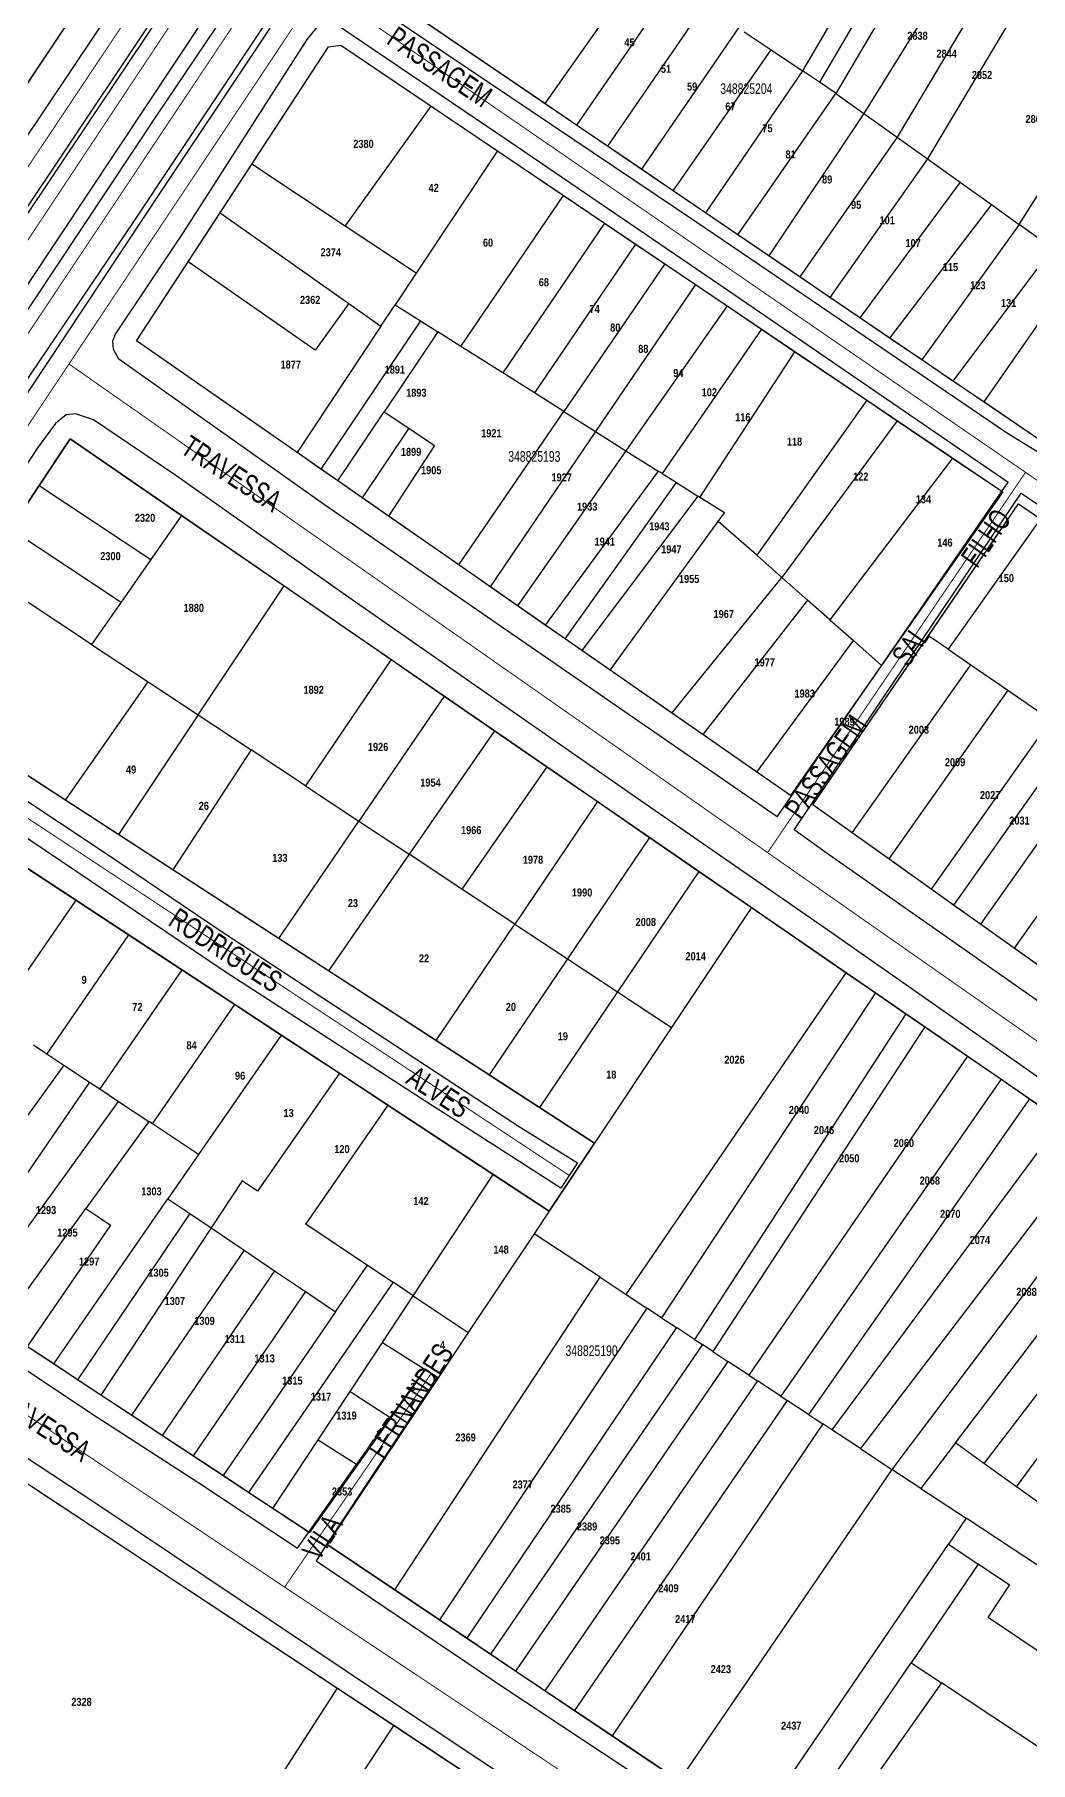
# Model space of a CAD drawing. Extents: x 203136 to 205923, y 4839890 to 4842982.
# Drawn here: x 205086 to 205272.8, y 4841577 to 4841901 of the extents above; entities that cross this region are included whole.
import ezdxf
from ezdxf.enums import TextEntityAlignment as Align

# ---------------------------------------------------------------- set-up
doc = ezdxf.new("R2010")
doc.units = 0
doc.header["$LTSCALE"] = 1.5
doc.header["$MEASUREMENT"] = 0
for name, color, linetype in [('CD_MALHA_LOTES', 40, 'CONTINUOUS'), ('CD_TXT_QUADRA', 7, 'CONTINUOUS'), ('RU-QUADRAS', 210, 'CONTINUOUS'), ('SV-EIXO-RUA-N-PAV', 6, 'CONTINUOUS'), ('SV-EIXO-RUA-PAV', 20, 'CONTINUOUS'), ('SV-RUA-NAO-PAV-S-GUIA-C-GUIA', 7, 'CONTINUOUS'), ('SV-RUA-PAVIM-S-GUIA-C-GUIA', 7, 'CONTINUOUS'), ('SV-TXT-RUA-N-PAV-S-GUIA-C-GUIA', 7, 'CONTINUOUS'), ('SV-TXT-RUA-PAV-S-GUIA-C-GUIA', 7, 'CONTINUOUS'), ('Th_NmrPort', 1, 'CONTINUOUS')]:
    doc.layers.add(name, color=color, linetype=linetype)
doc.styles.add('ARIAL', font='ARIAL.TTF')
doc.styles.get("Standard").update_dxf_attribs({"font": 'swisscbo.ttf'})

msp = doc.modelspace()

# ---------------------------------------------------------------- linework, layer by layer
at = {"layer": 'CD_MALHA_LOTES', "linetype": 'Continuous'}
for p, q in [((205148.79, 4841988.01), (204883.5, 4841590.47)), ((205246.66, 4841922.73), (205230.04, 4841894.17)), ((205249.86, 4841920.55), (205233.21, 4841892.04)), ((205253.04, 4841918.39), (205236.31, 4841889.96)), ((205259.01, 4841914.32), (205241.54, 4841886.22)), ((205181.71, 4841888.07), (205148.83, 4841910.43)), ((205205.82, 4841910.42), (205187.67, 4841884.02)), ((205264.85, 4841910.34), (205247.79, 4841881.75)), ((205211.66, 4841906.5), (205193.49, 4841880.06)), ((205270.63, 4841906.39), (205253.46, 4841877.7)), ((205192.24, 4841902.91), (205181.71, 4841888.07)), ((205218.05, 4841902.22), (205199.85, 4841875.74)), ((205219.1, 4841901.51), (205224.15, 4841898.12)), ((205126.75, 4841876.66), (205141.15, 4841898.71)), ((205141.15, 4841898.71), (205143.45, 4841899.01)), ((205143.45, 4841899.01), (205160.39, 4841887.58)), ((205205.78, 4841871.7), (205224.15, 4841898.12)), ((205224.15, 4841898.12), (205230.04, 4841894.17)), ((205230.04, 4841894.17), (205211.86, 4841867.57)), ((205233.21, 4841892.04), (205230.04, 4841894.17)), ((205270.64, 4841865.4), (205288.56, 4841893.67)), ((205217.93, 4841863.44), (205236.309948, 4841889.959925)), ((205236.17, 4841890.06), (205233.21, 4841892.04)), ((205236.31, 4841889.96), (205236.17, 4841890.06)), ((205236.309948, 4841889.959925), (205241.54, 4841886.22)), ((205144.26, 4841865.07), (205160.39, 4841887.58)), ((205160.39, 4841887.58), (205172.82, 4841879.19)), ((205187.67, 4841884.02), (205181.71, 4841888.07)), ((205193.49, 4841880.06), (205187.67, 4841884.02)), ((205241.54, 4841886.22), (205223.71, 4841859.51)), ((205241.54, 4841886.22), (205247.79, 4841881.75)), ((205247.79, 4841881.75), (205229.53, 4841855.55)), ((205247.79, 4841881.75), (205253.46, 4841877.7)), ((205172.82, 4841879.19), (205157.59, 4841856.24)), ((205172.82, 4841879.19), (205185.24, 4841870.81)), ((205199.85, 4841875.74), (205193.49, 4841880.06)), ((205253.46, 4841877.7), (205235.19, 4841851.7)), ((205253.46, 4841877.7), (205259.59, 4841873.31)), ((205120.82, 4841867.58), (205126.75, 4841876.66)), ((205144.26, 4841865.07), (205126.75, 4841876.66)), ((205205.78, 4841871.7), (205199.85, 4841875.74)), ((205165.99, 4841842.51), (205185.24, 4841870.81)), ((205185.24, 4841870.81), (205192.91, 4841865.63)), ((205211.86, 4841867.57), (205205.78, 4841871.7)), ((205259.59, 4841873.31), (205240.79, 4841847.89)), ((205259.59, 4841873.31), (205265.47, 4841869.11)), ((205114.83, 4841858.4), (205120.82, 4841867.58)), ((205120.82, 4841867.58), (205144.95, 4841850.55)), ((205217.93, 4841863.44), (205211.86, 4841867.57)), ((205265.47, 4841869.11), (205246.38, 4841844.09)), ((205265.47, 4841869.11), (205270.64, 4841865.4)), ((205157.59, 4841856.24), (205144.26, 4841865.07)), ((205192.91, 4841865.63), (205173.82, 4841837.56)), ((205192.91, 4841865.63), (205198.72, 4841861.71)), ((205270.64, 4841865.4), (205252.4, 4841840)), ((205274.69, 4841862.5), (205270.64, 4841865.4)), ((205198.72, 4841861.71), (205179.75, 4841833.81)), ((205198.72, 4841861.71), (205204.24, 4841857.99)), ((205223.71, 4841859.51), (205217.93, 4841863.44)), ((205276.93, 4841860.91), (205258.24, 4841836.03)), ((205105.14, 4841843.55), (205114.83, 4841858.4)), ((205138.62, 4841841.81), (205114.83, 4841858.4)), ((205204.24, 4841857.99), (205185.28, 4841830.32)), ((205204.24, 4841857.99), (205209.94, 4841854.14)), ((205229.53, 4841855.55), (205223.71, 4841859.51)), ((205157.59, 4841856.24), (205153.64, 4841850.31)), ((205235.19, 4841851.7), (205229.53, 4841855.55)), ((205281.69, 4841857.5), (205264.02, 4841832.1)), ((205209.94, 4841854.14), (205191.21, 4841826.58)), ((205209.94, 4841854.14), (205215.92, 4841850.1)), ((205240.79, 4841847.89), (205235.19, 4841851.7)), ((205144.95, 4841850.55), (205138.62, 4841841.81)), ((205144.95, 4841850.55), (205150.98, 4841846.3)), ((205150.98, 4841846.3), (205153.64, 4841850.31)), ((205153.64, 4841850.31), (205158.42, 4841847.29)), ((205215.92, 4841850.1), (205196.92, 4841822.97)), ((205215.92, 4841850.1), (205222.33, 4841845.77)), ((205246.38, 4841844.09), (205240.79, 4841847.89)), ((205150.98, 4841846.3), (205135.26, 4841822.61)), ((205158.42, 4841847.29), (205139.72, 4841819.52)), ((205161.67, 4841845.23), (205151.6, 4841830.27)), ((205158.42, 4841847.29), (205161.67, 4841845.23)), ((205165.99, 4841842.51), (205161.67, 4841845.23)), ((205222.33, 4841845.77), (205203.69, 4841818.7)), ((205222.33, 4841845.77), (205228.62, 4841841.53)), ((205135.26, 4841822.61), (205105.14, 4841843.55)), ((205173.82, 4841837.56), (205165.99, 4841842.51)), ((205210.79, 4841814.21), (205228.62, 4841841.53)), ((205228.62, 4841841.53), (205242.07, 4841832.45)), ((205252.4, 4841840), (205246.38, 4841844.09)), ((205258.24, 4841836.03), (205252.4, 4841840)), ((205179.75, 4841833.81), (205173.82, 4841837.56)), ((205264.02, 4841832.1), (205258.24, 4841836.03)), ((205185.28, 4841830.32), (205179.75, 4841833.81)), ((205242.07, 4841832.45), (205221.44, 4841803.35)), ((205242.07, 4841832.45), (205247.82, 4841828.57)), ((205275.29, 4841824.43), (205264.02, 4841832.1)), ((205142.88, 4841817.32), (205151.6, 4841830.27)), ((205151.6, 4841830.27), (205156.22, 4841827.17)), ((205165.57, 4841801.55), (205185.28, 4841830.32)), ((205185.28, 4841830.32), (205191.21, 4841826.58)), ((205247.82, 4841828.57), (205226.17, 4841799.19)), ((205247.82, 4841828.57), (205258.16, 4841821.59)), ((205086.91, 4841816.47), (205092.69, 4841825.19)), ((205092.69, 4841825.19), (205113.6, 4841810.81)), ((205156.22, 4841827.17), (205147.45, 4841814.14)), ((205156.22, 4841827.17), (205161.04, 4841823.95)), ((205191.21, 4841826.58), (205171.44, 4841797.47)), ((205191.21, 4841826.58), (205196.92, 4841822.97)), ((205139.72, 4841819.52), (205135.26, 4841822.61)), ((205161.04, 4841823.95), (205152.42, 4841810.69)), ((205196.92, 4841822.97), (205176.57, 4841793.9)), ((205196.92, 4841822.97), (205202.96, 4841819.15)), ((205142.88, 4841817.32), (205139.72, 4841819.52)), ((205202.96, 4841819.15), (205181.79, 4841790.28)), ((205203.69, 4841818.7), (205202.96, 4841819.15)), ((205203.69, 4841818.7), (205206.4, 4841816.98)), ((205258.16, 4841821.59), (205235.15, 4841791.28)), ((205258.16, 4841821.59), (205267.58, 4841815.23)), ((205081.49, 4841808.31), (205086.91, 4841816.47)), ((205086.91, 4841816.47), (205107.85, 4841802.59)), ((205147.45, 4841814.14), (205142.88, 4841817.32)), ((205185.54, 4841787.67), (205206.4, 4841816.98)), ((205206.4, 4841816.98), (205210.42, 4841814.44)), ((205152.42, 4841810.69), (205147.45, 4841814.14)), ((205210.42, 4841814.44), (205188.66, 4841785.5)), ((205210.79, 4841814.21), (205210.42, 4841814.44)), ((205215.38, 4841811.31), (205210.79, 4841814.21)), ((205267.58, 4841815.23), (205244.87, 4841782.72)), ((205253.66, 4841788.28), (205270.54, 4841812.99)), ((205270.54, 4841812.99), (205274.65, 4841810.17)), ((205113.6, 4841810.81), (205107.85, 4841802.59)), ((205113.6, 4841810.81), (205132.81, 4841797.6)), ((205165.57, 4841801.55), (205152.42, 4841810.69)), ((205193.95, 4841781.82), (205214.22, 4841809.71)), ((205214.22, 4841809.71), (205215.38, 4841811.31)), ((205221.44, 4841803.35), (205214.22, 4841809.71)), ((205274.65, 4841810.17), (205257.35, 4841785.74)), ((205081.49, 4841808.31), (205102.23, 4841794.56)), ((205107.85, 4841802.59), (205102.23, 4841794.56)), ((205226.17, 4841799.19), (205221.44, 4841803.35)), ((205096.69, 4841786.64), (205076.13, 4841800.23)), ((205171.44, 4841797.47), (205165.57, 4841801.55)), ((205116.69, 4841773.44), (205132.81, 4841797.6)), ((205132.81, 4841797.6), (205152.88, 4841783.79)), ((205176.57, 4841793.9), (205171.44, 4841797.47)), ((205205.53, 4841773.77), (205226.17, 4841799.19)), ((205226.17, 4841799.19), (205230.97, 4841794.96)), ((205102.23, 4841794.56), (205096.69, 4841786.64)), ((205181.79, 4841790.28), (205176.57, 4841793.9)), ((205230.97, 4841794.96), (205211.34, 4841769.73)), ((205235.15, 4841791.28), (205230.97, 4841794.96)), ((205185.54, 4841787.67), (205181.79, 4841790.28)), ((205235.15, 4841791.28), (205239.58, 4841787.38)), ((205096.69, 4841786.64), (205107.32, 4841779.62)), ((205188.66, 4841785.5), (205185.54, 4841787.67)), ((205221.49, 4841762.68), (205239.58, 4841787.38)), ((205232, 4841756.55), (205253.66, 4841788.28)), ((205239.58, 4841787.38), (205244.87, 4841782.72)), ((205257.35, 4841785.74), (205253.66, 4841788.28)), ((205152.88, 4841783.79), (205136.82, 4841760.14)), ((205152.88, 4841783.79), (205162.81, 4841776.96)), ((205193.95, 4841781.82), (205188.66, 4841785.5)), ((205257.35, 4841785.74), (205261.58, 4841782.83)), ((205205.53, 4841773.77), (205193.95, 4841781.82)), ((205244.87, 4841782.72), (205227.81, 4841758.29)), ((205239.33, 4841751.33), (205261.58, 4841782.83)), ((205261.58, 4841782.83), (205268.55, 4841778.05)), ((205091.81, 4841757.45), (205107.32, 4841779.62)), ((205107.32, 4841779.62), (205116.69, 4841773.44)), ((205162.81, 4841776.96), (205146.83, 4841753.52)), ((205162.81, 4841776.96), (205172.25, 4841770.47)), ((205268.55, 4841778.05), (205246.22, 4841746.43)), ((205268.55, 4841778.05), (205276.6, 4841772.51)), ((205091.81, 4841757.45), (205063.88, 4841775.56)), ((205116.69, 4841773.44), (205101.73, 4841751.02)), ((205116.69, 4841773.44), (205126.64, 4841766.86)), ((205211.34, 4841769.73), (205205.53, 4841773.77)), ((205172.25, 4841770.47), (205156.25, 4841747.31)), ((205172.25, 4841770.47), (205182.09, 4841763.71)), ((205276.6, 4841772.51), (205254.17, 4841740.77)), ((205126.64, 4841766.86), (205111.94, 4841744.41)), ((205136.82, 4841760.14), (205126.64, 4841766.86)), ((205221.49, 4841762.68), (205211.34, 4841769.73)), ((205280.85, 4841769.6), (205258.37, 4841737.78)), ((205182.09, 4841763.71), (205166.17, 4841740.75)), ((205182.09, 4841763.71), (205191.58, 4841757.18)), ((205285.93, 4841766.11), (205263.39, 4841734.2)), ((205227.81, 4841758.29), (205221.49, 4841762.68)), ((205292.36, 4841761.69), (205269.75, 4841729.68)), ((205101.73, 4841751.02), (205091.81, 4841757.45)), ((205136.82, 4841760.14), (205146.83, 4841753.52)), ((205191.58, 4841757.18), (205176.06, 4841734.22)), ((205191.58, 4841757.18), (205201.35, 4841750.46)), ((205239.33, 4841751.33), (205232, 4841756.55)), ((205111.94, 4841744.41), (205101.73, 4841751.02)), ((205131.83, 4841731.51), (205146.83, 4841753.52)), ((205146.83, 4841753.52), (205156.25, 4841747.31)), ((205246.22, 4841746.43), (205239.33, 4841751.33)), ((205201.35, 4841750.46), (205185.97, 4841727.68)), ((205201.35, 4841750.46), (205210.6, 4841744.1)), ((205084.15, 4841745.02), (205093.77, 4841738.7)), ((205131.83, 4841731.51), (205111.94, 4841744.41)), ((205156.25, 4841747.31), (205141.16, 4841725.47)), ((205166.17, 4841740.75), (205156.25, 4841747.31)), ((205254.17, 4841740.77), (205246.22, 4841746.43)), ((205210.6, 4841744.1), (205195.33, 4841721.5)), ((205210.6, 4841744.1), (205220.44, 4841737.33)), ((205093.77, 4841738.7), (205078.45, 4841716.46)), ((205093.77, 4841738.7), (205103.66, 4841732.21)), ((205176.06, 4841734.22), (205166.17, 4841740.75)), ((205258.37, 4841737.78), (205254.17, 4841740.77)), ((205263.39, 4841734.2), (205258.37, 4841737.78)), ((205220.44, 4841737.33), (205205.44, 4841714.81)), ((205220.44, 4841737.33), (205238.24, 4841725.08)), ((205103.66, 4841732.21), (205088.3, 4841709.91)), ((205103.66, 4841732.21), (205113.65, 4841725.64)), ((205141.16, 4841725.47), (205131.83, 4841731.51)), ((205161.32, 4841712.39), (205176.06, 4841734.22)), ((205176.06, 4841734.22), (205185.97, 4841727.68)), ((205269.75, 4841729.68), (205263.39, 4841734.2)), ((205274.06, 4841726.61), (205269.75, 4841729.68)), ((205113.65, 4841725.64), (205098.26, 4841703.3)), ((205113.65, 4841725.64), (205123.56, 4841719.13)), ((205161.32, 4841712.39), (205141.16, 4841725.47)), ((205185.97, 4841727.68), (205171.28, 4841705.94)), ((205185.97, 4841727.68), (205195.33, 4841721.5)), ((205196.96, 4841664.79), (205238.24, 4841725.08)), ((205238.24, 4841725.08), (205243.74, 4841721.3)), ((205195.33, 4841721.5), (205180.69, 4841699.84)), ((205195.33, 4841721.5), (205205.44, 4841714.81)), ((205108.13, 4841696.74), (205123.56, 4841719.13)), ((205123.56, 4841719.13), (205132.29, 4841713.39)), ((205243.74, 4841721.3), (205203.62, 4841660.41)), ((205243.74, 4841721.3), (205249.43, 4841717.39)), ((205249.43, 4841717.39), (205209.78, 4841656.35)), ((205249.43, 4841717.39), (205252.98, 4841714.95)), ((205132.29, 4841713.39), (205116.78, 4841690.99)), ((205132.29, 4841713.39), (205143.18, 4841706.24)), ((205171.28, 4841705.94), (205161.32, 4841712.39)), ((205205.44, 4841714.81), (205191.01, 4841693.15)), ((205252.98, 4841714.95), (205213.25, 4841654.06)), ((205252.98, 4841714.95), (205260.95, 4841709.47)), ((205085.8, 4841711.57), (205088.3, 4841709.91)), ((205088.3, 4841709.91), (205091.52, 4841707.78)), ((205260.95, 4841709.47), (205219.97, 4841649.64)), ((205260.95, 4841709.47), (205267.27, 4841705.12)), ((205091.52, 4841707.78), (205063.48, 4841668.98)), ((205091.52, 4841707.78), (205096.33, 4841704.58)), ((205143.18, 4841706.24), (205127.83, 4841684.11)), ((205143.18, 4841706.24), (205152.25, 4841700.28)), ((205180.69, 4841699.84), (205171.28, 4841705.94)), ((205096.33, 4841704.58), (205069.28, 4841665.15)), ((205096.33, 4841704.58), (205098.26, 4841703.3)), ((205098.26, 4841703.3), (205101.77, 4841700.97)), ((205267.27, 4841705.12), (205225.98, 4841645.69)), ((205267.27, 4841705.12), (205272.58, 4841701.47)), ((205073.75, 4841662.21), (205101.77, 4841700.97)), ((205101.77, 4841700.97), (205107.43, 4841697.2)), ((205152.25, 4841700.28), (205136.9, 4841678.02)), ((205152.25, 4841700.28), (205172.04, 4841687.27)), ((205191.01, 4841693.15), (205180.69, 4841699.84)), ((205272.58, 4841701.47), (205231.19, 4841642.25)), ((205272.58, 4841701.47), (205278.53, 4841697.37)), ((205107.43, 4841697.2), (205095.66, 4841680.91)), ((205108.13, 4841696.74), (205107.43, 4841697.2)), ((205116.78, 4841690.99), (205108.13, 4841696.74)), ((205278.53, 4841697.37), (205235.55, 4841639.38)), ((205182.52, 4841680.39), (205191.01, 4841693.15)), ((205284.63, 4841693.18), (205240.9, 4841635.86)), ((205116.78, 4841690.99), (205111.04, 4841682.7)), ((205290.06, 4841689.44), (205246.8, 4841631.97)), ((205124.94, 4841686.05), (205119.13, 4841677.24)), ((205127.83, 4841684.11), (205124.94, 4841686.05)), ((205157.04, 4841664.52), (205172.04, 4841687.27)), ((205172.04, 4841687.27), (205182.52, 4841680.39)), ((205089.62, 4841651.74), (205111.04, 4841682.7)), ((205111.04, 4841682.7), (205115.16, 4841679.92)), ((205258.7, 4841636.94), (205295.76, 4841685.52)), ((205079.43, 4841658.46), (205095.66, 4841680.91)), ((205115.16, 4841679.92), (205094.1, 4841648.79)), ((205095.66, 4841680.91), (205100.24, 4841677.74)), ((205115.16, 4841679.92), (205119.13, 4841677.24)), ((205182.52, 4841680.39), (205179.7, 4841676.16)), ((205301.21, 4841681.77), (205264.07, 4841633.08)), ((205100.24, 4841677.74), (205084.65, 4841655.02)), ((205119.13, 4841677.24), (205098.46, 4841645.91)), ((205119.13, 4841677.24), (205125.31, 4841673.07)), ((205136.9, 4841678.02), (205148.45, 4841670.28)), ((205179.7, 4841676.16), (205167.35, 4841657.61)), ((205192.08, 4841668.01), (205179.7, 4841676.16)), ((205125.31, 4841673.07), (205104.22, 4841642.12)), ((205125.31, 4841673.07), (205131, 4841669.23)), ((205142.44, 4841661.52), (205148.45, 4841670.28)), ((205148.45, 4841670.28), (205153.26, 4841667.05)), ((205131, 4841669.23), (205109.95, 4841638.34)), ((205153.26, 4841667.05), (205126.16, 4841627.65)), ((205131, 4841669.23), (205136.8, 4841665.32)), ((205157.04, 4841664.52), (205153.26, 4841667.05)), ((205153.61, 4841609.36), (205192.08, 4841668.01)), ((205192.08, 4841668.01), (205196.96, 4841664.79)), ((205136.8, 4841665.32), (205115.79, 4841634.49)), ((205136.8, 4841665.32), (205142.44, 4841661.52)), ((205151.25, 4841655.76), (205157.04, 4841664.52)), ((205157.04, 4841664.52), (205167.35, 4841657.61)), ((205196.96, 4841664.79), (205200.87, 4841662.22)), ((205142.44, 4841661.52), (205121.36, 4841630.82)), ((205200.87, 4841662.22), (205161.93, 4841603.78)), ((205203.62, 4841660.41), (205200.87, 4841662.22)), ((205203.62, 4841660.41), (205206.39, 4841658.58)), ((205167.35, 4841657.61), (205161.7, 4841649.13)), ((205206.39, 4841658.58), (205167.07, 4841600.32)), ((205209.78, 4841656.35), (205206.39, 4841658.58)), ((205089.62, 4841651.74), (205084.65, 4841655.02)), ((205145.18, 4841646.55), (205151.25, 4841655.76)), ((205151.25, 4841655.76), (205159.26, 4841650.68)), ((205211.28, 4841655.36), (205171.5, 4841597.35)), ((205209.78, 4841656.35), (205211.28, 4841655.36)), ((205213.25, 4841654.06), (205211.28, 4841655.36)), ((205213.25, 4841654.06), (205216.04, 4841652.23)), ((205094.1, 4841648.79), (205089.62, 4841651.74)), ((205159.26, 4841650.68), (205152.86, 4841641.67)), ((205161.7, 4841649.13), (205159.26, 4841650.68)), ((205216.04, 4841652.23), (205176.23, 4841594.17)), ((205219.97, 4841649.64), (205216.04, 4841652.23)), ((205054.53, 4841649.2), (205142.85, 4841590.93)), ((205098.46, 4841645.91), (205094.1, 4841648.79)), ((205140.9, 4841617.9), (205161.7, 4841649.13)), ((205221.59, 4841648.57), (205181.74, 4841590.47)), ((205219.97, 4841649.64), (205221.59, 4841648.57)), ((205225.98, 4841645.69), (205221.59, 4841648.57)), ((205104.22, 4841642.12), (205098.46, 4841645.91)), ((205139.21, 4841637.49), (205145.18, 4841646.55)), ((205145.18, 4841646.55), (205152.86, 4841641.67)), ((205227.16, 4841644.9), (205187.28, 4841586.75)), ((205225.98, 4841645.69), (205227.16, 4841644.9)), ((205231.19, 4841642.25), (205227.16, 4841644.9)), ((205109.95, 4841638.34), (205104.22, 4841642.12)), ((205152.86, 4841641.67), (205146.57, 4841632.82)), ((205233.82, 4841640.52), (205194.33, 4841582.01)), ((205231.19, 4841642.25), (205233.82, 4841640.52)), ((205235.55, 4841639.38), (205233.82, 4841640.52)), ((205115.79, 4841634.49), (205109.95, 4841638.34)), ((205130.73, 4841624.64), (205139.21, 4841637.49)), ((205139.21, 4841637.49), (205146.57, 4841632.82)), ((205240.9, 4841635.86), (205235.55, 4841639.38)), ((205121.36, 4841630.82), (205115.79, 4841634.49)), ((205240.9, 4841635.86), (205246.8, 4841631.97)), ((205258.7, 4841636.94), (205252.2, 4841628.42)), ((205264.07, 4841633.08), (205258.7, 4841636.94)), ((205270.19, 4841628.69), (205275.26, 4841635.59)), ((205126.16, 4841627.65), (205121.36, 4841630.82)), ((205146.57, 4841632.82), (205137.55, 4841620.14)), ((205246.8, 4841631.97), (205206.88, 4841573.58)), ((205252.2, 4841628.42), (205246.8, 4841631.97)), ((205270.19, 4841628.69), (205264.07, 4841633.08)), ((205130.73, 4841624.64), (205126.16, 4841627.65)), ((205252.2, 4841628.42), (205260.7, 4841622.82)), ((205311.73, 4841598.87), (205270.19, 4841628.69)), ((205137.55, 4841620.14), (205130.73, 4841624.64)), ((205260.7, 4841622.82), (205257.39, 4841617.97)), ((205307.26, 4841592.16), (205260.7, 4841622.82)), ((205153.61, 4841609.36), (205140.9, 4841617.9)), ((205220.75, 4841564.27), (205257.39, 4841617.97)), ((205257.39, 4841617.97), (205263, 4841614.19)), ((205263, 4841614.19), (205250.4, 4841595.72)), ((205268.86, 4841610.24), (205263, 4841614.19)), ((205161.93, 4841603.78), (205153.61, 4841609.36)), ((205264.86, 4841604.18), (205268.86, 4841610.24)), ((205167.07, 4841600.32), (205161.93, 4841603.78)), ((205299.65, 4841580.76), (205264.86, 4841604.18)), ((205171.5, 4841597.35), (205167.07, 4841600.32)), ((205176.23, 4841594.17), (205171.5, 4841597.35)), ((205226.36, 4841560.5), (205250.4, 4841595.72)), ((205250.4, 4841595.72), (205256.11, 4841591.94)), ((205181.74, 4841590.47), (205176.23, 4841594.17)), ((205256.11, 4841591.94), (205244.01, 4841574.86)), ((205291.49, 4841568.53), (205256.11, 4841591.94)), ((205102.35, 4841528.4), (205142.85, 4841590.93)), ((205142.85, 4841590.93), (205153.37, 4841583.99)), ((205187.28, 4841586.75), (205181.74, 4841590.47)), ((205194.33, 4841582.01), (205187.28, 4841586.75)), ((205153.37, 4841583.99), (205112.31, 4841521.92)), ((205153.37, 4841583.99), (205176.41, 4841568.79)), ((205206.88, 4841573.58), (205194.33, 4841582.01))]:
    msp.add_line(p, q, dxfattribs=at)
for p in [(205088.3, 4841709.91), (205098.26, 4841703.3), (205119.13, 4841677.24), (205136.9, 4841678.02)]:
    msp.add_point(p, dxfattribs=at)
at = {"layer": 'RU-QUADRAS', "color": 6, "linetype": 'Continuous'}
for points in [[(204619.94, 4841766.39), (204636.88, 4841793.15), (204885.67, 4842163.65), (205148.79, 4841988.01), (204883.5, 4841590.47), (204620.79, 4841764.69)], [(205148.83, 4841910.43), (205185.98, 4841964.09), (205270.63, 4841906.39), (205311.75, 4841877.21), (205312, 4841875.13), (205275.29, 4841824.43)], [(205105.14, 4841843.55), (205141.15, 4841898.71), (205143.45, 4841899.01), (205267.58, 4841815.23), (205227.81, 4841758.29)], [(205161.93, 4841603.78), (205267.25, 4841533.03), (205268.84, 4841533.03), (205281.07, 4841550.18), (205279.81, 4841551.02), (205315.91, 4841605.13), (205314.66, 4841606.06), (205337.28, 4841638.37), (205338.61, 4841637.45), (205347.27, 4841650.1), (205092.69, 4841825.19), (205062.61, 4841779.86), (205063.88, 4841775.56), (205191.01, 4841693.15), (205182.52, 4841680.39), (205053.5, 4841765.16), (205011.03, 4841703.56), (205137.55, 4841620.14), (205159.26, 4841650.68), (205161.7, 4841649.13), (205140.9, 4841617.9)], [(205232, 4841756.55), (205270.54, 4841812.99), (205396.49, 4841726.57), (205396.81, 4841724.44), (205356.43, 4841666.87), (205311.08, 4841698), (205312.14, 4841699.5)], [(204921.34, 4841568.13), (204999.78, 4841685.33), (205176.41, 4841568.79), (205176.41, 4841566.71), (205137.71, 4841505.39), (205102.35, 4841528.4), (205100.38, 4841525.36), (205136.14, 4841502.11), (205101.69, 4841447.41), (205091.96, 4841454.24), (205090.64, 4841452.29), (205019.94, 4841500.05), (205052.16, 4841545.5), (205045.39, 4841549.94), (205013.82, 4841503.93), (204921.89, 4841565.37)]]:
    msp.add_lwpolyline(points, close=True, dxfattribs=at)
at = {"layer": 'SV-EIXO-RUA-N-PAV', "const_width": 0.18, "flags": 128}
msp.add_lwpolyline([(205223.49, 4841747.61), (205271.86, 4841818.91)], dxfattribs=at)
at = {"layer": 'SV-EIXO-RUA-PAV', "const_width": 0.18}
for points in [[(204636.86, 4841204.43), (204699.45, 4841298.22), (204704.17, 4841305.29), (204745.53, 4841367.36), (204793.01, 4841439.46), (204884.46, 4841576.03), (204918.82, 4841626.89), (204956.25, 4841683.7), (204996.56, 4841744.09), (205048.95, 4841822.51), (205118.53, 4841926.78), (205163.41, 4841993.28), (205248.14, 4842119.64), (205255.11, 4842132.04), (205261.221997, 4842142.89664)], [(205266.535854, 4842137.639997), (205259.68, 4842126.6), (204976.4, 4841698.8)], [(205272.133001, 4842126.503169), (205267.05, 4842118.48), (204899.04, 4841566.14), (204880.01, 4841537.06), (204844.13, 4841481.85), (204808.44, 4841429.6), (204781.62, 4841388.98), (204743.37, 4841332.39), (204695.26, 4841259.44), (204636.86, 4841172.49)], [(205276.595587, 4842116.253883), (205273.08, 4842110.77), (205266.28, 4842100.32), (205184.58, 4841977.59), (205139.49, 4841909.86), (205092.47, 4841839.22), (205050.71, 4841776.49), (204999.21, 4841699.15), (204906.75, 4841561.15), (204883.68, 4841526.38), (204855.81, 4841484.01), (204815.89, 4841424.13), (204793.84, 4841391.05), (204727.29, 4841291.39), (204721.96, 4841283.23), (204636.8618, 4841156.9988)]]:
    msp.add_lwpolyline(points, dxfattribs=at)
at = {"layer": 'SV-EIXO-RUA-PAV', "const_width": 0.18, "flags": 128}
for points in [[(205139.49, 4841909.86), (205271.86, 4841818.91), (205275.06, 4841816.72), (205408.37, 4841725.12)], [(205092.47, 4841839.22), (205223.49, 4841747.61), (205359.88, 4841652.24)], [(205050.71, 4841776.49), (205186.27, 4841687.1)], [(205270.64, 4841518.11), (205184.43, 4841575.61), (205132.91, 4841609.9), (204999.21, 4841699.15)], [(205132.91, 4841609.9), (205160.39, 4841649.93)]]:
    msp.add_lwpolyline(points, dxfattribs=at)
at = {"layer": 'SV-RUA-NAO-PAV-S-GUIA-C-GUIA'}
for points in [[(205225.27, 4841754.32), (205268.6, 4841817.05)], [(205228.48, 4841751.87), (205271.05, 4841814.98)]]:
    msp.add_lwpolyline(points, dxfattribs=at)
at = {"layer": 'SV-RUA-PAVIM-S-GUIA-C-GUIA', "linetype": 'Continuous'}
for points in [[(205053.53, 4841789.13), (205018.9, 4841737.77), (204968.15, 4841661.58), (204929.35, 4841603.55), (204910.99, 4841576.34), (204912.1, 4841575.96), (204931.94, 4841605.54), (204979.5, 4841676.73), (205026.33, 4841746.16), (205054.77, 4841788.69), (205110.25, 4841872.29), (205144.42, 4841923.51), (205174.89, 4841969.06), (205225.5, 4842044.47), (205267.01, 4842109.15), (205266.07, 4842109.86), (205244.73, 4842076.5), (205211.32, 4842025.9), (205168.45, 4841962.13), (205134.38, 4841910.83), (205104.64, 4841866.01), (205080.33, 4841829.99), (205053.53, 4841789.13)], [(205127.33, 4841932.61), (205082.17, 4841864.98), (205050.37, 4841817.49)], [(205050.47, 4841817.64), (205033.62, 4841792.5), (204999.86, 4841741.74), (204969.04, 4841695.52), (204943.75, 4841657.99), (204913.11, 4841612.47), (204895.66, 4841586.2), (204896.51, 4841585.62), (204913.89, 4841611.58), (204943.43, 4841655.53), (204977.01, 4841705.61), (205020.22, 4841770.44), (205043.35, 4841805.38), (205083.76, 4841865.93), (205120.52, 4841920.91)], [(205047.43, 4841793.63), (205076.05, 4841836.36), (205109.06, 4841886.02), (205132.5, 4841920.83)], [(205123.61, 4841912.84), (205073.73, 4841837.74), (205044.92, 4841795.43), (205007, 4841737.63), (204960.6, 4841668.53), (204918.87, 4841605.85), (204906.96, 4841588.17), (204899.44, 4841576.36), (204899.9, 4841575.47), (204900.98, 4841575.25), (204901.96, 4841575.68), (204908.9, 4841586.05), (204934.7, 4841624.77), (204974.54, 4841684.23), (205010.96, 4841738.89), (205047.49, 4841793.71)]]:
    msp.add_lwpolyline(points, dxfattribs=at)
at = {"layer": 'SV-RUA-PAVIM-S-GUIA-C-GUIA'}
for points in [[(205273.97, 4841822.8), (205268.51, 4841826.19), (205210.21, 4841865.75), (205159.51, 4841899.83), (205147.06, 4841908.26), (205145.76, 4841909.93), (205145.3, 4841910.91), (205145.18, 4841911.92), (205146.09, 4841913.53), (205172.39, 4841951.94), (205183.3, 4841967.87), (205185.07, 4841968.4), (205187.16, 4841967.97), (205196.21, 4841962.18), (205241.64, 4841930.28), (205301.42, 4841888.77), (205314.48, 4841879.31)], [(204636.87, 4841749.91), (204646.3, 4841743.68), (204680.32, 4841721.11), (204745.14, 4841678.28), (204825.28, 4841624.87), (204876.24, 4841590.97), (204883.46, 4841586.34), (204885.27, 4841585.56), (204886.62, 4841586.1), (204887.86, 4841587.69), (204906.76, 4841616.28), (204939.88, 4841665.07), (204968.55, 4841707.59), (205010.54, 4841770.64), (205050.52, 4841831.06), (205125.82, 4841943.53)], [(205101.83, 4841840.12), (205100.8, 4841841.92), (205100.72, 4841843.57), (205101.19, 4841844.79), (205113.96, 4841863.9), (205137.16, 4841900.04), (205139.14, 4841902.5), (205140.49, 4841903.26), (205141.94, 4841903.12), (205143.33, 4841902.46), (205175.01, 4841881.03), (205217.41, 4841852.15), (205268.6, 4841817.05)], [(205225.27, 4841754.32), (205140.41, 4841812.79), (205101.83, 4841840.12)], [(205301.97, 4841576.19), (205323.46, 4841608.37), (205348.53, 4841645.85), (205349.31, 4841647.9), (205349.07, 4841650.12), (205348.84, 4841652.41), (205347.9, 4841654.28), (205324.51, 4841670.49), (205275.15, 4841704.82), (205234.8, 4841733.08), (205197.3, 4841759), (205144.95, 4841795.42), (205112.48, 4841818.3), (205097.1, 4841828.75), (205093.7, 4841829.87), (205091.92, 4841829.71), (205089.92, 4841828.04), (205086.77, 4841823.75), (205071.31, 4841800.44)], [(205271.05, 4841814.98), (205311.52, 4841787.98), (205339.62, 4841768.91), (205376.32, 4841743.9), (205393.78, 4841731.92), (205398.7, 4841727.98), (205399.57, 4841727.05), (205399.99, 4841725.7), (205399.57, 4841724.2), (205398.26, 4841721.61), (205389.19, 4841707.35), (205362.24, 4841667.01), (205359.14, 4841662.57), (205356.79, 4841662.57), (205334.77, 4841677.61), (205308.33, 4841695.86), (205253.83, 4841733.99), (205235.07, 4841747.16), (205228.48, 4841751.87)], [(205072.93, 4841764.99), (205099.65, 4841747.34), (205121.23, 4841732.79), (205176.58, 4841696.42), (205187.82, 4841689.44), (205184.69, 4841684.72), (205158.49, 4841701.52), (205121.79, 4841725.26), (205065.52, 4841763.13)], [(205072.25, 4841658.67), (205097.56, 4841641.86), (205116.62, 4841629.6), (205135.33, 4841617.22), (205146.41, 4841632.92), (205159.31, 4841650.8), (205161.52, 4841649.22), (205140.92, 4841618.1), (205138.84, 4841614.82), (205174.19, 4841590.98), (205240.22, 4841547.35)], [(205178.28, 4841571.64), (205151.1, 4841589.71), (205098.1, 4841625.23), (205054.71, 4841653.78)]]:
    msp.add_lwpolyline(points, dxfattribs=at)

# ---------------------------------------------------------------- texts
at = {"layer": 'CD_TXT_QUADRA', "linetype": 'Continuous', "style": 'ARIAL', "width": 0.7}
for s, p in [('348825204', (205214.61, 4841889.85)), ('348825193', (205174.85, 4841820.89)), ('348825190', (205185.59, 4841653.23))]:
    msp.add_text(s, height=2, dxfattribs=at).set_placement(p)
at = {"layer": 'SV-TXT-RUA-N-PAV-S-GUIA-C-GUIA', "style": 'ARIAL', "width": 0.7}
msp.add_text('PASSAGEM            SAL              FILHO', height=4, rotation=55, dxfattribs=at).set_placement((205229.75, 4841753.58))
at = {"layer": 'SV-TXT-RUA-PAV-S-GUIA-C-GUIA', "style": 'ARIAL', "width": 0.7}
for s, rotation, p in [('PASSAGEM', 326, (205151.81, 4841899.41)), ('TRAVESSA', 327, (205113.14, 4841822.68)), ('RODRIGUES', 327, (205110.84, 4841734.12)), ('ALVES', 327, (205155.42, 4841704.49)), ('VILA             FERNANDES', 57, (205139.31, 4841614.63)), ('TRAVESSA', 327, (205077.31, 4841644.61))]:
    msp.add_text(s, height=4, rotation=rotation, dxfattribs=at).set_placement(p)
at = {"layer": 'Th_NmrPort', "color": 1}
for s, p in [('45', (205196.638554, 4841899.527271)), ('2838', (205249.688554, 4841900.767271)), ('2844', (205255.148554, 4841897.397271)), ('51', (205203.478554, 4841894.567271)), ('2852', (205261.788554, 4841893.417271)), ('59', (205208.378554, 4841891.247271)), ('67', (205215.568554, 4841887.507271)), ('75', (205222.498554, 4841883.427271)), ('2860', (205271.858554, 4841885.157271)), ('2380', (205145.788554, 4841880.487271)), ('81', (205226.848554, 4841878.517271)), ('89', (205233.698554, 4841873.817271)), ('42', (205159.908554, 4841872.247271)), ('95', (205239.138554, 4841869.067271)), ('101', (205244.488554, 4841866.177271)), ('2374', (205139.658554, 4841860.177271)), ('60', (205170.098554, 4841861.977271)), ('107', (205249.348554, 4841861.897271)), ('115', (205256.358554, 4841857.407271)), ('68', (205180.568554, 4841854.547271)), ('123', (205261.488554, 4841853.987271)), ('2362', (205135.788554, 4841851.247271)), ('131', (205267.258554, 4841850.677271)), ('74', (205190.098554, 4841849.557271)), ('80', (205193.968554, 4841846.057271)), ('88', (205199.218554, 4841842.057271)), ('1877', (205132.158554, 4841839.117271)), ('1891', (205151.668554, 4841838.177271)), ('94', (205205.808554, 4841837.537271)), ('1893', (205155.698554, 4841833.837271)), ('102', (205211.128554, 4841833.927271)), ('116', (205217.408554, 4841829.247271)), ('1921', (205169.768554, 4841826.247271)), ('118', (205227.108554, 4841824.667271)), ('1899', (205154.718554, 4841822.747271)), ('1905', (205158.498554, 4841819.307271)), ('1927', (205182.958554, 4841817.967271)), ('122', (205239.528554, 4841818.117271)), ('1933', (205187.748554, 4841812.487271)), ('134', (205251.278554, 4841813.867271)), ('2320', (205104.828554, 4841810.387271)), ('1943', (205201.268554, 4841808.787271)), ('1941', (205191.038554, 4841805.937271)), ('146', (205255.308554, 4841805.747271)), ('2300', (205098.338554, 4841803.197271)), ('1947', (205203.528554, 4841804.487271)), ('1955', (205206.868554, 4841798.917271)), ('150', (205266.818554, 4841799.077271)), ('1880', (205113.958554, 4841793.497271)), ('1967', (205213.348554, 4841792.347271)), ('1977', (205221.038554, 4841783.287271)), ('1892', (205136.448554, 4841778.137271)), ('1983', (205228.528554, 4841777.437271)), ('1989', (205235.998554, 4841772.167271)), ('2003', (205249.938554, 4841770.657271)), ('1926', (205148.528554, 4841767.437271)), ('49', (205103.168554, 4841763.187271)), ('2009', (205256.738554, 4841764.567271)), ('1954', (205158.358554, 4841760.747271)), ('26', (205116.798554, 4841756.377271)), ('2027', (205263.318554, 4841758.397271)), ('2031', (205268.818554, 4841753.617271)), ('1966', (205165.998554, 4841751.827271)), ('133', (205130.588554, 4841746.617271)), ('1978', (205177.578554, 4841746.277271)), ('1990', (205186.788554, 4841740.137271)), ('23', (205144.768554, 4841738.147271)), ('2008', (205198.738554, 4841734.607271)), ('22', (205158.098554, 4841727.777271)), ('2014', (205208.088554, 4841728.187271)), ('9', (205094.828554, 4841723.757271)), ('72', (205104.348554, 4841718.687271)), ('20', (205174.388554, 4841718.687271)), ('84', (205114.508554, 4841711.487271)), ('19', (205184.128554, 4841713.177271)), ('2026', (205215.368554, 4841708.777271)), ('96', (205123.608554, 4841705.777271)), ('18', (205193.218554, 4841705.987271)), ('13', (205132.708554, 4841698.797271)), ('2040', (205227.468554, 4841699.377271)), ('2046', (205232.158554, 4841695.587271)), ('120', (205142.228554, 4841692.027271)), ('2060', (205247.128554, 4841693.167271)), ('2050', (205236.898554, 4841690.307271)), ('2068', (205251.998554, 4841686.127271)), ('1303', (205106.028554, 4841684.097271)), ('142', (205157.038554, 4841682.287271)), ('1293', (205086.258554, 4841680.587271)), ('2070', (205255.848554, 4841679.887271)), ('1295', (205090.268554, 4841676.367271)), ('148', (205172.068554, 4841673.187271)), ('2074', (205261.388554, 4841674.977271)), ('1297', (205094.348554, 4841670.947271)), ('1305', (205107.358554, 4841668.847271)), ('1307', (205110.408554, 4841663.537271)), ('2088', (205270.138554, 4841665.267271)), ('1309', (205115.978554, 4841659.817271)), ('1311', (205121.648554, 4841656.417271)), ('1313', (205127.248554, 4841652.777271)), ('4', (205162.028554, 4841655.267271)), ('1315', (205132.458554, 4841648.617271)), ('3', (205156.528554, 4841647.437271)), ('1317', (205137.828554, 4841645.607271)), ('1319', (205142.598554, 4841642.067271)), ('2', (205150.068554, 4841638.567271)), ('2369', (205164.938554, 4841637.967271)), ('2353', (205141.778554, 4841627.827271)), ('2377', (205175.658554, 4841629.147271)), ('2385', (205182.778554, 4841624.597271)), ('2389', (205187.718554, 4841621.267271)), ('2395', (205191.988554, 4841618.667271)), ('2401', (205197.778554, 4841615.657271)), ('2409', (205202.978554, 4841609.687271)), ('2417', (205206.138554, 4841603.917271)), ('2423', (205212.808554, 4841594.517271)), ('2328', (205092.908554, 4841588.387271)), ('2437', (205226.018554, 4841583.917271))]:
    msp.add_text(s, height=1.5, dxfattribs=at).set_placement(p, align=Align.MIDDLE_LEFT)

doc.saveas('drawing.dxf')
